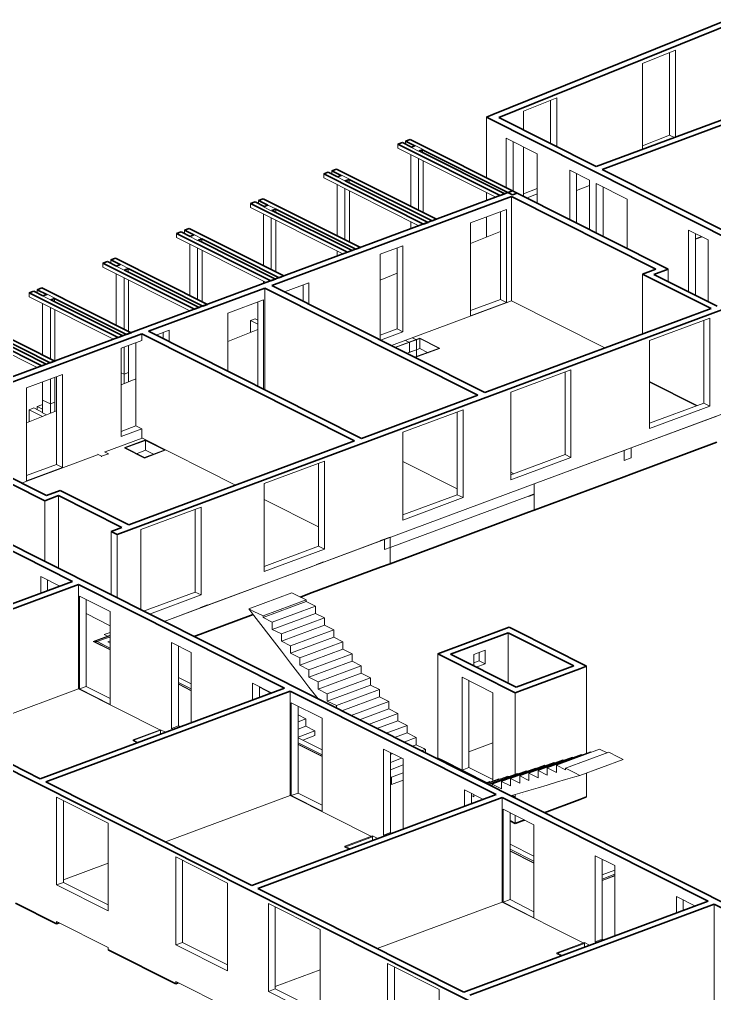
# Model space of a CAD drawing. Header units: metres. Extents: x 399 to 3028, y -427 to 863.
# Drawn here: x 848.99 to 862.82, y 9.04 to 28.42 of the extents above; entities that cross this region are included whole.
import ezdxf

# ---------------------------------------------------------------- set-up
doc = ezdxf.new("R2010")
doc.units = ezdxf.units.M
for name, color, linetype, lineweight in [('A-FLOR', 192, 'Continuous', 18), ('A-GENM', 13, 'Continuous', 18), ('A-WALL', 113, 'Continuous', 18), ('S-BEAM', 12, 'Continuous', 18), ('S-COLS', 52, 'Continuous', 18), ('S-STRS', 31, 'Continuous', 18)]:
    doc.layers.add(name, color=color, linetype=linetype, lineweight=lineweight)

# ---------------------------------------------------------------- blocks, each defined once
blk = doc.blocks.new('VAU_Réservation_Rectangulaire1 - VAU_Réservation_Rectangulaire-1313769-3D Plan R_1')
at = {"layer": 'A-GENM', "lineweight": 9}
for p, q in [((591.634, 20.058), (591.217, 19.903)), ((591.218, 19.903), (591.634, 20.057)), ((591.634, 20.057), (592.026, 19.86)), ((591.634, 20.057), (591.634, 20.049)), ((591.634, 20.057), (591.634, 19.85)), ((591.217, 19.903), (591.61, 19.705)), ((591.217, 19.903), (591.217, 19.894)), ((591.61, 19.705), (591.218, 19.903)), ((591.218, 19.902), (591.218, 19.894)), ((591.455, 19.783), (591.445, 19.78)), ((591.634, 19.85), (591.455, 19.783)), ((591.61, 19.705), (592.026, 19.86)), ((592.026, 19.86), (591.61, 19.705)), ((591.789, 19.772), (591.634, 19.85)), ((591.799, 19.767), (591.789, 19.772)), ((592.026, 19.851), (592.026, 19.86)), ((592.026, 19.86), (592.026, 19.851)), ((591.61, 19.705), (591.61, 19.696)), ((591.61, 19.696), (591.61, 19.705))]:
    blk.add_line(p, q, dxfattribs=at)
blk = doc.blocks.new('VAU_Réservation_Rectangulaire1 - VAU_Réservation_Rectangulaire-1317079-3D Plan R_1')
at = {"layer": 'A-GENM', "lineweight": 9}
for p, q in [((591.933, 14.29), (591.383, 14.086)), ((591.383, 14.086), (591.933, 14.29)), ((591.933, 14.29), (592.031, 14.241)), ((591.933, 14.29), (591.933, 14.204)), ((591.383, 14.086), (591.481, 14.036)), ((591.482, 14.037), (591.383, 14.086)), ((591.383, 14.086), (591.383, 14.075)), ((591.383, 14.086), (591.383, 14.075))]:
    blk.add_line(p, q, dxfattribs=at)
blk = doc.blocks.new('VAU_Réservation_Rectangulaire1 - VAU_Réservation_Rectangulaire-1304690-3D Plan R_1')
at = {"layer": 'A-GENM', "lineweight": 9}
for p, q in [((596.148, 12.176), (595.6, 11.972)), ((595.6, 11.972), (596.148, 12.175)), ((596.148, 12.175), (596.254, 12.122)), ((596.148, 12.175), (596.148, 12.083)), ((595.6, 11.972), (595.706, 11.918)), ((595.706, 11.918), (595.6, 11.972)), ((595.6, 11.972), (595.6, 11.954)), ((595.6, 11.971), (595.6, 11.954))]:
    blk.add_line(p, q, dxfattribs=at)
blk = doc.blocks.new('VAU_Réservation_Rectangulaire1 - VAU_Réservation_Rectangulaire-1304767-3D Plan R_1')
at = {"layer": 'A-GENM', "lineweight": 9}
for p, q in [((600.364, 10.054), (599.817, 9.851)), ((599.817, 9.851), (600.364, 10.054)), ((600.364, 10.054), (600.47, 10)), ((600.364, 10.054), (600.364, 9.961)), ((599.817, 9.851), (599.923, 9.797)), ((599.923, 9.797), (599.817, 9.851)), ((599.817, 9.851), (599.817, 9.832)), ((599.817, 9.85), (599.817, 9.832))]:
    blk.add_line(p, q, dxfattribs=at)
blk = doc.blocks.new('VAU_Réservation_Rectangulaire1 - VAU_Réservation_Rectangulaire-1313271-3D Plan R_1')
at = {"layer": 'A-GENM', "lineweight": 9}
for p, q in [((597.088, 22.084), (596.591, 21.899)), ((596.591, 21.899), (597.088, 22.084)), ((597.481, 21.886), (597.088, 22.084)), ((597.088, 22.084), (597.48, 21.886)), ((597.088, 22.084), (597.088, 22.075)), ((597.088, 22.084), (597.088, 21.876)), ((597.088, 21.876), (596.828, 21.78)), ((596.984, 21.702), (597.481, 21.886)), ((597.48, 21.886), (596.984, 21.702)), ((597.243, 21.798), (597.088, 21.876)), ((597.253, 21.793), (597.243, 21.798)), ((597.48, 21.886), (597.48, 21.877)), ((597.481, 21.877), (597.481, 21.886))]:
    blk.add_line(p, q, dxfattribs=at)

msp = doc.modelspace()

# ---------------------------------------------------------------- linework, layer by layer
at = {"layer": 'A-FLOR', "lineweight": 9}
for p, q in [((860.3321, 25.1231), (860.0776, 25.0204)), ((857.9667, 23.9641), (858.5624, 24.2046)), ((862.5728, 24.0985), (862.4398, 24.0491)), ((856.165, 23.2367), (856.5028, 23.3731)), ((858.5624, 22.8522), (857.9667, 22.6309)), ((853.1353, 22.0136), (853.731, 22.2541)), ((856.468, 21.894), (856.9541, 22.0746)), ((856.9541, 22.0746), (857.3361, 21.8824)), ((856.9541, 21.8763), (856.9541, 22.0746)), ((856.7509, 21.8007), (856.6947, 21.7799)), ((856.8874, 21.8515), (856.7509, 21.8007)), ((857.3464, 21.8772), (856.8602, 21.6966)), ((856.9541, 21.8763), (856.8874, 21.8515)), ((857.1094, 21.7981), (856.9541, 21.8763)), ((857.1196, 21.793), (857.1096, 21.798)), ((857.3364, 21.8822), (857.3464, 21.8772)), ((851.0122, 21.1565), (851.3045, 21.2745)), ((862.4642, 20.7369), (861.5263, 21.2089)), ((849.131, 20.397), (849.7267, 20.6375)), ((851.0946, 19.8976), (851.5001, 20.0482)), ((851.5001, 20.0482), (851.8818, 19.8561)), ((851.5001, 19.8498), (851.5001, 20.0482)), ((851.0843, 19.8937), (851.0943, 19.8974)), ((851.4763, 19.6965), (851.0843, 19.8937)), ((851.321, 19.7833), (851.3111, 19.7796)), ((851.5001, 19.8498), (851.321, 19.7833)), ((851.8921, 19.851), (851.4763, 19.6965)), ((851.6554, 19.7717), (851.5001, 19.8498)), ((851.6653, 19.7667), (851.6554, 19.7717)), ((851.8821, 19.856), (851.8921, 19.851)), ((861.0252, 19.8472), (861.1617, 19.8979)), ((861.0252, 19.8472), (861.0252, 19.6488)), ((861.1617, 19.6995), (861.1617, 19.8979)), ((861.1617, 19.6995), (861.0252, 19.6488)), ((849.7267, 19.5694), (849.131, 19.3481)), ((858.7653, 19.4147), (858.8248, 19.3848)), ((858.8248, 19.3848), (858.7653, 19.4147)), ((856.2518, 18.0737), (859.2307, 19.1805)), ((859.2307, 19.1805), (859.2309, 19.1806)), ((859.2307, 19.1805), (859.2307, 18.9821)), ((859.2307, 19.1805), (859.2307, 18.9821)), ((859.2309, 18.9822), (859.2309, 19.1806)), ((859.1169, 18.9398), (856.3656, 17.9176)), ((859.2307, 18.9821), (859.1169, 18.9398)), ((859.2309, 18.9822), (859.2307, 18.9821)), ((856.2518, 17.8753), (856.2518, 18.0737)), ((856.3656, 17.9176), (856.2518, 17.8753)), ((850.7954, 16.3602), (850.3193, 16.5998)), ((850.4583, 16.0471), (850.7954, 16.1723)), ((850.7954, 15.8775), (850.4583, 16.0471)), ((850.3193, 15.1517), (850.7954, 14.9122)), ((852.4081, 15.066), (852.1536, 15.1941)), ((853.993, 15.0194), (853.7662, 15.1335)), ((850.1632, 15.1019), (847.6791, 14.1789)), ((851.7858, 14.2853), (850.1632, 15.1019)), ((851.2626, 14.0795), (851.7989, 14.2787)), ((851.7989, 14.2787), (851.7861, 14.2852)), ((851.7989, 14.2787), (851.7989, 14.2041)), ((851.2498, 14.0747), (851.2622, 14.0793)), ((851.3351, 14.0318), (851.2498, 14.0747)), ((855.0113, 13.756), (854.5352, 13.9955)), ((858.411, 14.0257), (857.9348, 13.8488)), ((854.5352, 13.0302), (855.0113, 12.7906)), ((854.3791, 12.9803), (851.895, 12.0574)), ((855.9937, 12.1678), (854.3791, 12.9803)), ((855.4874, 11.9613), (856.0147, 12.1572)), ((856.0147, 12.1572), (855.994, 12.1677)), ((856.0147, 12.1572), (856.0147, 12.0825)), ((855.4667, 11.9536), (855.487, 11.9612)), ((855.5521, 11.9107), (855.4667, 11.9536)), ((859.2273, 11.6344), (858.7512, 11.874)), ((850.7566, 11.6344), (849.8634, 11.3025)), ((860.8399, 11.3812), (860.5854, 11.2866)), ((858.5951, 10.8587), (856.111, 9.9358)), ((860.2096, 10.0463), (858.5951, 10.8587)), ((858.7512, 10.9086), (859.2273, 10.6691)), ((859.7043, 9.8401), (860.2306, 10.0357)), ((860.2306, 10.0357), (860.2099, 10.0461)), ((860.2306, 10.0357), (860.2306, 9.961)), ((859.6836, 9.8325), (859.7039, 9.84)), ((859.769, 9.7895), (859.6836, 9.8325)), ((854.9725, 9.5128), (854.0793, 9.1809))]:
    msp.add_line(p, q, dxfattribs=at)
at = {"layer": 'A-WALL', "lineweight": 35}
for p, q in [((863.0923, 28.4238), (858.4118, 26.5342)), ((858.5292, 26.4751), (863.2097, 28.3647)), ((865.3212, 27.3021), (860.4686, 25.4992)), ((860.5859, 25.4402), (865.4385, 27.2431)), ((858.4118, 26.5342), (858.2802, 26.4811)), ((858.2802, 26.4811), (878.435, 16.3387)), ((860.4686, 25.4992), (858.5292, 26.4751)), ((864.6846, 23.3776), (860.5859, 25.4402)), ((858.8013, 25.0118), (846.5362, 20.455)), ((858.9186, 24.9528), (858.8013, 25.0118)), ((854.0121, 23.1299), (858.782, 24.9021)), ((858.782, 24.9021), (861.6553, 23.4561)), ((861.7919, 23.5069), (858.9186, 24.9528)), ((861.6553, 23.4561), (861.3899, 23.3575)), ((861.6155, 23.3501), (861.8961, 23.4544)), ((861.8961, 23.4544), (861.7919, 23.5069)), ((861.3899, 23.3575), (861.4941, 23.305)), ((861.4941, 23.305), (862.7528, 22.6716)), ((862.8742, 22.7167), (861.6155, 23.3501)), ((851.5583, 22.2182), (853.8756, 23.0792)), ((853.8756, 23.0792), (858.1119, 20.9473)), ((858.2484, 20.998), (854.0121, 23.1299)), ((850.9312, 18.1768), (863.1983, 22.7345)), ((862.7528, 22.6716), (858.2484, 20.998)), ((846.6535, 20.3959), (851.4218, 22.1675)), ((851.4218, 22.1675), (855.6581, 20.0356)), ((855.7946, 20.0864), (851.5583, 22.2182)), ((858.1119, 20.9473), (855.7946, 20.0864)), ((867.3785, 8.6381), (843.7718, 20.5174)), ((846.3997, 20.4042), (849.3913, 18.8988)), ((849.5278, 18.9495), (846.6535, 20.3959)), ((855.6581, 20.0356), (851.1629, 18.3655)), ((845.9473, 19.3033), (850.0459, 17.2408)), ((849.8008, 19.051), (849.5278, 18.9495)), ((849.9051, 18.9985), (849.8008, 19.051)), ((851.1629, 18.3655), (849.9051, 18.9985)), ((849.3913, 18.8988), (849.4956, 18.8463)), ((849.4956, 18.8463), (849.7686, 18.9478)), ((849.7686, 18.9478), (851.0264, 18.3148)), ((859.1169, 18.6164), (856.3656, 17.5942)), ((859.2307, 18.6587), (859.1169, 18.6164)), ((838.8191, 18.518), (862.0563, 6.8246)), ((851.0264, 18.3148), (850.8139, 18.2358)), ((850.8139, 18.2358), (850.9312, 18.1768)), ((856.3656, 17.5942), (856.1761, 17.5238)), ((850.0459, 17.2408), (845.1841, 15.4344)), ((845.3015, 15.3754), (850.1632, 17.1817)), ((850.1632, 17.1817), (854.2618, 15.1192)), ((858.7349, 16.3285), (857.3149, 15.8009)), ((858.8522, 16.2695), (858.7349, 16.3285)), ((857.5687, 15.7926), (858.7157, 16.2188)), ((858.7157, 16.2188), (860.0203, 15.5623)), ((860.2741, 15.554), (858.8522, 16.2695)), ((857.3149, 15.8009), (857.4322, 15.7419)), ((857.4322, 15.7419), (858.8542, 15.0265)), ((858.8734, 15.1362), (857.5687, 15.7926)), ((860.0203, 15.5623), (858.8734, 15.1362)), ((860.1376, 15.5033), (860.2741, 15.554)), ((849.4001, 13.3129), (845.3015, 15.3754)), ((858.9907, 15.0772), (860.1376, 15.5033)), ((854.2618, 15.1192), (849.4001, 13.3129)), ((849.5174, 13.2538), (854.3791, 15.0602)), ((854.3791, 15.0602), (858.4777, 12.9977)), ((858.8542, 15.0265), (858.9907, 15.0772)), ((853.616, 11.1913), (849.5174, 13.2538)), ((858.4777, 12.9977), (853.616, 11.1913)), ((853.7333, 11.1323), (858.5951, 12.9386)), ((858.5951, 12.9386), (862.6937, 10.8761)), ((860.1376, 12.9016), (859.429, 12.6384)), ((860.2741, 12.9523), (860.1376, 12.9016)), ((858.854, 12.4247), (858.7512, 12.4765)), ((858.9905, 12.4755), (858.854, 12.4247)), ((859.0383, 12.4932), (858.9905, 12.4755)), ((857.8319, 9.0698), (853.7333, 11.1323)), ((862.6937, 10.8761), (857.8319, 9.0698)), ((849.7269, 10.4273), (848.9129, 10.8369)), ((857.9493, 9.0107), (862.811, 10.8171)), ((862.811, 10.8171), (867.2339, 8.5914)), ((849.777, 10.446), (849.7269, 10.4273)), ((852.0991, 9.2336), (850.7566, 9.9092)), ((852.1493, 9.2522), (852.0991, 9.2336))]:
    msp.add_line(p, q, dxfattribs=at)
at = {"layer": 'A-WALL', "lineweight": 9}
for p, q in [((861.387, 27.5507), (862.0449, 27.8163)), ((861.922, 26.1239), (861.922, 27.7667)), ((862.0449, 27.8163), (862.0449, 26.0849)), ((861.387, 25.8404), (861.387, 27.5507)), ((859.0228, 26.5963), (859.6807, 26.8618)), ((859.5578, 25.9575), (859.5578, 26.8122)), ((859.6807, 26.8618), (859.6807, 25.8957)), ((859.0228, 26.2268), (859.0228, 26.5963)), ((858.2802, 26.4811), (858.2802, 25.274)), ((858.6761, 25.0748), (858.6761, 26.0594)), ((858.6761, 26.0594), (859.2887, 25.7511)), ((858.8126, 25.9907), (858.8126, 25.0061)), ((861.387, 25.9079), (861.922, 26.1239)), ((862.0235, 26.0769), (861.922, 26.1239)), ((859.0228, 24.9003), (859.0228, 25.8849)), ((859.2887, 25.7511), (859.2887, 24.7665)), ((859.9411, 24.4382), (859.9411, 25.4228)), ((859.9411, 25.4228), (860.3321, 25.2261)), ((860.0776, 25.3541), (860.0776, 24.3695)), ((860.3321, 25.2261), (860.3321, 24.2415)), ((859.0228, 24.9535), (859.2887, 25.0608)), ((860.469, 24.1726), (860.469, 25.1572)), ((860.469, 25.1572), (861.0816, 24.8489)), ((860.6055, 25.0885), (860.6055, 24.1039)), ((858.2802, 24.9806), (858.2802, 24.8182)), ((858.782, 24.9021), (858.782, 22.8222)), ((859.2887, 24.9543), (859.0816, 24.8707)), ((861.0816, 24.8489), (861.0816, 23.8643)), ((857.9667, 24.3767), (858.6797, 24.6416)), ((858.6797, 24.6416), (858.6797, 22.7932)), ((858.2802, 24.4932), (858.2802, 24.4102)), ((858.5624, 22.8522), (858.5624, 24.5981)), ((857.9667, 22.5283), (857.9667, 24.3767)), ((858.2802, 24.4102), (858.2802, 24.0907)), ((862.3033, 23.004), (862.3033, 24.2341)), ((862.3033, 24.2341), (862.6943, 24.0374)), ((862.4398, 24.1654), (862.4398, 22.9353)), ((862.5625, 24.1037), (862.4398, 24.0581)), ((862.4398, 24.0581), (862.5625, 24.1037)), ((862.6943, 24.0374), (862.6943, 22.8072)), ((856.165, 23.7524), (856.6201, 23.9215)), ((856.5028, 22.2674), (856.5028, 23.8779)), ((856.6201, 23.9215), (856.6201, 22.2083)), ((856.165, 22.0465), (856.165, 23.7524)), ((861.8961, 23.2089), (861.8961, 23.4544)), ((861.3899, 22.1652), (861.3899, 23.3575)), ((853.8756, 23.0792), (853.8756, 21.0521)), ((854.2664, 23.0019), (854.7505, 23.1818)), ((854.6332, 22.8173), (854.6332, 23.1382)), ((854.7505, 23.1818), (854.7505, 22.7583)), ((853.1353, 22.5817), (853.8483, 22.8466)), ((853.731, 21.1249), (853.731, 22.803)), ((853.8483, 22.8466), (853.8483, 21.0658)), ((856.3897, 21.9334), (858.782, 22.8222)), ((857.9667, 22.6309), (858.5624, 22.8522)), ((858.6797, 22.7932), (857.9667, 22.5283)), ((858.6797, 22.7932), (858.5624, 22.8522)), ((858.782, 22.8222), (860.6407, 21.8868)), ((853.1353, 21.4246), (853.1353, 22.5817)), ((861.5263, 22.0351), (862.7247, 22.4803)), ((862.6074, 20.7901), (862.6074, 22.4368)), ((862.7247, 22.4803), (862.7247, 20.7311)), ((851.4218, 22.1675), (851.4218, 22.0353)), ((851.7095, 22.1421), (851.9669, 22.2378)), ((851.8496, 22.0717), (851.8496, 22.1942)), ((851.9669, 22.2378), (851.9669, 22.0126)), ((856.165, 22.1419), (856.5028, 22.2674)), ((856.6201, 22.2083), (856.1733, 22.0423)), ((856.6201, 22.2083), (856.5028, 22.2674)), ((851.0122, 21.8831), (851.4218, 22.0353)), ((851.3045, 20.336), (851.3045, 21.9917)), ((861.5263, 20.2858), (861.5263, 22.0351)), ((851.0122, 20.1248), (851.0122, 21.8831)), ((849.131, 21.094), (849.844, 21.3589)), ((849.844, 21.3589), (849.844, 19.5104)), ((858.7653, 21.0093), (859.9637, 21.4546)), ((859.8464, 19.7643), (859.8464, 21.411)), ((859.9637, 21.4546), (859.9637, 19.7053)), ((849.7267, 19.5694), (849.7267, 21.3153)), ((861.5263, 21.218), (862.4745, 20.7408)), ((862.4642, 20.7369), (861.5263, 21.2089)), ((849.131, 19.2455), (849.131, 21.094)), ((858.7653, 19.26), (858.7653, 21.0093)), ((861.5263, 20.3884), (862.6074, 20.7901)), ((862.6074, 20.7901), (862.7247, 20.7311)), ((856.62, 20.2122), (857.8184, 20.6575)), ((857.7011, 18.9673), (857.7011, 20.6139)), ((857.8184, 20.6575), (857.8184, 18.9082)), ((859.2309, 19.1806), (863.1983, 20.6546)), ((862.7247, 20.7311), (861.5263, 20.2858)), ((851.0122, 20.2274), (851.3045, 20.336)), ((851.4218, 20.277), (851.0122, 20.1248)), ((851.4218, 20.277), (851.3045, 20.336)), ((851.4218, 20.277), (851.4218, 20.0966)), ((856.62, 18.463), (856.62, 20.2122)), ((850.6926, 19.8167), (851.4321, 20.0915)), ((851.4218, 20.0966), (853.2908, 19.1561)), ((849.0312, 19.1994), (850.5457, 19.7621)), ((853.8589, 19.1864), (855.0573, 19.6317)), ((854.94, 17.9414), (854.94, 19.5881)), ((855.0573, 19.6317), (855.0573, 17.8824)), ((856.62, 19.6272), (857.7011, 19.0832)), ((858.7653, 19.3627), (859.8464, 19.7643)), ((859.9637, 19.7053), (858.7653, 19.26)), ((859.8464, 19.7643), (859.9637, 19.7053)), ((849.131, 19.3481), (849.7267, 19.5694)), ((849.844, 19.5104), (849.131, 19.2455)), ((849.844, 19.5104), (849.7267, 19.5694)), ((853.8589, 17.4371), (853.8589, 19.1864)), ((849.4956, 18.8463), (849.4956, 17.6371)), ((849.7686, 18.9478), (849.7686, 17.4997)), ((853.8589, 18.8702), (854.94, 18.3262)), ((859.1169, 18.9398), (856.3656, 17.9176)), ((856.62, 18.5656), (857.7011, 18.9673)), ((857.8184, 18.9082), (856.62, 18.463)), ((857.7011, 18.9673), (857.8184, 18.9082)), ((859.1169, 18.9308), (859.2307, 18.9731)), ((859.1169, 18.9308), (859.1169, 18.9398)), ((859.2204, 18.9783), (859.2307, 18.9731)), ((859.2307, 18.9731), (859.2307, 18.6587)), ((851.4058, 18.275), (852.6041, 18.7202)), ((852.4868, 17.03), (852.4868, 18.6766)), ((852.6041, 18.7202), (852.6041, 16.971)), ((850.8139, 16.9737), (850.8139, 18.2358)), ((851.4058, 16.6759), (851.4058, 18.275)), ((850.9312, 18.1768), (850.9312, 16.9147)), ((851.866, 16.4443), (856.2518, 18.0737)), ((856.3656, 18.125), (856.1761, 18.0546)), ((856.1761, 18.0546), (856.1761, 18.0456)), ((856.3656, 17.5942), (856.3656, 18.125)), ((853.8589, 17.5398), (854.94, 17.9414)), ((855.0573, 17.8824), (853.8589, 17.4371)), ((854.94, 17.9414), (855.0573, 17.8824)), ((856.3656, 17.9176), (856.3656, 17.5942)), ((849.4138, 17.0059), (849.4138, 17.3365)), ((849.4138, 17.3365), (849.7916, 17.1463)), ((849.5503, 17.2677), (849.5503, 17.0566)), ((849.7686, 17.1579), (849.7686, 17.1378)), ((850.1632, 15.1019), (850.1632, 17.1817)), ((850.1828, 15.101), (850.1828, 16.9495)), ((850.1828, 16.9495), (850.7954, 16.6412)), ((850.3193, 16.8808), (850.3193, 15.1517)), ((851.4601, 16.6485), (852.4868, 17.03)), ((852.6041, 16.971), (851.5774, 16.5895)), ((852.4868, 17.03), (852.6041, 16.971)), ((850.7954, 16.6412), (850.7954, 14.7927)), ((850.7469, 16.1422), (850.4795, 16.0428)), ((850.5359, 16.0446), (850.7954, 16.141)), ((850.5359, 16.0446), (850.773, 16.1326)), ((850.7954, 16.1214), (850.773, 16.1326)), ((858.7157, 16.2188), (858.7157, 15.2155)), ((850.4795, 16.0428), (850.5359, 16.0446)), ((850.5359, 16.0446), (850.4795, 16.0428)), ((850.4795, 16.0365), (850.4795, 16.0428)), ((850.4795, 16.0428), (850.7954, 15.8839)), ((850.4795, 16.0428), (850.4795, 16.0365)), ((850.5359, 16.0446), (850.6337, 15.9954)), ((850.7954, 15.914), (850.5359, 16.0446)), ((850.7954, 15.914), (850.6337, 15.9954)), ((850.7954, 16.0555), (850.7474, 16.0377)), ((850.7474, 16.0377), (850.7954, 16.0135)), ((852.017, 14.3132), (852.017, 16.0264)), ((852.017, 16.0264), (852.4081, 15.8297)), ((852.1536, 15.9577), (852.1536, 14.364)), ((852.4081, 15.8297), (852.4081, 14.4305)), ((857.3149, 13.7301), (857.3149, 15.8009)), ((858.0284, 15.7861), (858.256, 15.8706)), ((858.0284, 15.5613), (858.0284, 15.7861)), ((858.1387, 15.6592), (858.1387, 15.8271)), ((858.256, 15.8706), (858.256, 15.6001)), ((858.0284, 15.6182), (858.1387, 15.6592)), ((858.256, 15.6001), (858.0807, 15.535)), ((858.256, 15.6001), (858.1387, 15.6592)), ((860.2741, 15.554), (860.2741, 13.8225)), ((852.1536, 15.3301), (852.4081, 15.202)), ((857.7983, 13.4868), (857.7983, 15.3353)), ((857.7983, 15.3353), (858.411, 15.027)), ((850.3193, 15.1517), (850.1828, 15.101)), ((850.3193, 15.1517), (850.7954, 14.9122)), ((852.4081, 15.1025), (852.1536, 15.2306)), ((852.4081, 15.1025), (852.1536, 15.2306)), ((852.1536, 15.2004), (852.4081, 15.0723)), ((853.6297, 14.8844), (853.6297, 15.2149)), ((853.6297, 15.2149), (854.0076, 15.0248)), ((853.7662, 15.1462), (853.7662, 14.9351)), ((853.7662, 15.1398), (854.0003, 15.022)), ((857.9348, 15.2666), (857.9348, 13.5376)), ((847.6791, 14.1789), (850.1632, 15.1019)), ((850.1633, 15.1018), (847.6791, 14.1789)), ((850.7954, 14.7927), (850.1828, 15.101)), ((854.3791, 12.9803), (854.3791, 15.0602)), ((858.411, 15.027), (858.411, 13.2679)), ((858.8542, 13.405), (858.8542, 15.0265)), ((854.3987, 12.9795), (854.3987, 14.8279)), ((854.3987, 14.8279), (855.0113, 14.5196)), ((854.5352, 14.7592), (854.5352, 13.0302)), ((852.017, 14.3132), (852.1536, 14.364)), ((852.1536, 14.364), (852.1856, 14.3478)), ((855.0113, 14.5196), (855.0113, 12.6712)), ((852.0491, 14.2971), (852.017, 14.3132)), ((854.5352, 14.1316), (855.0113, 13.892)), ((855.0113, 13.7925), (854.5352, 14.032)), ((855.0113, 13.7925), (854.5352, 14.032)), ((854.5352, 14.0019), (855.0113, 13.7623)), ((856.2334, 12.1915), (856.2334, 13.9046)), ((856.2334, 13.9046), (856.6245, 13.7079)), ((856.3699, 13.8359), (856.3699, 12.2422)), ((856.6245, 13.7079), (856.6245, 12.3091)), ((857.2831, 13.7183), (857.3149, 13.7301)), ((857.3149, 13.7301), (857.4322, 13.671)), ((857.4322, 13.671), (857.3149, 13.7301)), ((857.4126, 13.6809), (857.3149, 13.7301)), ((857.4126, 13.6809), (858.2931, 13.2379)), ((858.293, 13.2378), (857.4322, 13.671)), ((857.4322, 13.671), (857.7983, 13.4868)), ((857.9348, 13.5376), (857.7983, 13.4868)), ((857.9348, 13.5375), (858.411, 13.2979)), ((860.2741, 13.43), (860.2741, 12.9523)), ((854.5352, 13.0302), (854.3987, 12.9795)), ((854.5352, 13.0302), (855.0113, 12.7906)), ((857.8456, 12.7628), (857.8456, 13.0934)), ((857.8456, 13.0934), (858.2235, 12.9032)), ((857.9821, 13.0247), (857.9821, 12.8135)), ((858.8542, 12.9556), (858.8542, 12.9995)), ((858.9907, 13.0063), (858.9905, 13.0062)), ((858.9907, 13.0063), (858.9905, 13.0062)), ((849.7269, 12.9508), (850.7566, 12.4327)), ((849.7269, 11.2016), (849.7269, 12.9508)), ((849.8634, 12.8821), (849.8634, 11.2523)), ((851.895, 12.0574), (854.3791, 12.9803)), ((854.3792, 12.9803), (851.8951, 12.0573)), ((855.0113, 12.6712), (854.3987, 12.9795)), ((858.5951, 10.8588), (858.5951, 12.9386)), ((858.854, 12.9555), (858.799, 12.9832)), ((858.7992, 12.9832), (858.8542, 12.9556)), ((858.854, 12.9555), (858.8542, 12.9556)), ((858.854, 12.9278), (858.854, 12.9555)), ((858.6147, 10.8579), (858.6147, 12.7064)), ((858.6147, 12.7064), (859.2273, 12.3981)), ((858.7512, 12.6377), (858.7512, 10.9086)), ((850.7566, 12.4327), (850.7566, 10.6834)), ((858.854, 12.4247), (858.854, 12.5859)), ((856.2334, 12.1915), (856.3699, 12.2422)), ((856.3699, 12.2422), (856.4015, 12.2263)), ((859.2273, 12.3981), (859.2273, 10.5496)), ((856.265, 12.1755), (856.2334, 12.1915)), ((858.7512, 12.01), (859.2273, 11.7704)), ((859.2273, 11.6709), (858.7512, 11.9105)), ((859.2273, 11.6709), (858.7512, 11.9105)), ((858.7512, 11.8803), (859.2273, 11.6408)), ((849.8634, 11.3025), (850.7566, 11.6344)), ((850.7566, 11.6343), (849.8634, 11.3025)), ((852.0991, 11.7571), (853.1288, 11.2389)), ((852.0991, 10.0078), (852.0991, 11.7571)), ((852.2356, 11.6884), (852.2356, 10.0585)), ((860.4489, 10.0701), (860.4489, 11.7833)), ((860.4489, 11.7833), (860.8399, 11.5866)), ((860.5854, 11.7146), (860.5854, 10.1209)), ((860.5854, 11.4035), (860.8399, 11.4981)), ((860.8399, 11.5866), (860.8399, 10.1874)), ((849.7269, 11.2016), (849.8634, 11.2523)), ((849.8634, 11.2523), (850.7566, 10.8028)), ((860.8399, 11.4126), (860.5854, 11.318)), ((860.8399, 11.4126), (860.5854, 11.318)), ((860.5854, 11.2916), (860.8399, 11.3862)), ((850.7566, 10.6834), (849.7269, 11.2016)), ((853.1288, 11.2389), (853.1288, 9.4896)), ((856.111, 9.9358), (858.5951, 10.8588)), ((858.5951, 10.8587), (856.111, 9.9358)), ((858.7512, 10.9086), (858.6147, 10.8579)), ((859.2273, 10.5496), (858.6147, 10.8579)), ((858.7512, 10.9086), (859.2273, 10.6691)), ((862.0616, 10.6413), (862.0616, 10.9718)), ((862.0616, 10.9718), (862.4394, 10.7817)), ((862.1981, 10.9031), (862.1981, 10.692)), ((853.9428, 10.8293), (854.9725, 10.3111)), ((853.9428, 9.08), (853.9428, 10.8293)), ((854.0793, 10.7606), (854.0793, 9.1308)), ((862.811, 8.7372), (862.811, 10.8171)), ((849.7269, 10.4273), (849.7269, 10.4712)), ((849.7269, 10.4712), (850.7566, 9.953)), ((854.9725, 10.3111), (854.9725, 8.5619)), ((860.4489, 10.0701), (860.5854, 10.1209)), ((860.5854, 10.1209), (860.6175, 10.1047)), ((850.7566, 9.953), (850.7566, 9.9092)), ((852.0991, 10.0078), (852.2356, 10.0585)), ((853.1288, 9.4896), (852.0991, 10.0078)), ((852.2356, 10.0585), (853.1288, 9.6091)), ((860.481, 10.054), (860.4489, 10.0701)), ((854.9725, 9.5128), (854.0793, 9.1809)), ((854.0793, 9.181), (854.9725, 9.5128)), ((856.315, 9.6355), (857.3448, 9.1174)), ((856.315, 7.8863), (856.315, 9.6355)), ((856.4516, 9.5668), (856.4516, 7.937)), ((852.0991, 9.2336), (852.0991, 9.2775)), ((852.0991, 9.2775), (853.1288, 8.7593)), ((853.9428, 9.08), (854.0793, 9.1308)), ((854.0793, 9.1308), (854.9725, 8.6813)), ((857.3448, 9.1174), (857.3448, 7.3681)), ((854.9725, 8.5619), (853.9428, 9.08))]:
    msp.add_line(p, q, dxfattribs=at)
at = {"layer": 'S-BEAM', "lineweight": 35}
for p, q in [((856.609, 25.9764), (856.5182, 25.9425)), ((856.7891, 25.8861), (856.609, 25.9764)), ((856.7615, 26.0381), (856.6705, 26.0043)), ((856.6705, 26.0043), (856.8559, 25.911)), ((858.8912, 24.9666), (856.7615, 26.0381)), ((856.5182, 25.9425), (858.5577, 24.9196)), ((858.6486, 24.9534), (856.9458, 25.8075)), ((857.0123, 25.8323), (858.8002, 24.9328)), ((855.2967, 25.448), (855.2058, 25.4142)), ((855.2058, 25.4142), (855.3932, 25.3202)), ((857.2899, 24.4486), (855.2967, 25.448)), ((855.1357, 25.383), (855.0449, 25.3492)), ((855.0449, 25.3492), (857.0318, 24.3526)), ((855.3174, 25.2919), (855.1357, 25.383)), ((857.1227, 24.3865), (855.4741, 25.2133)), ((855.5499, 25.2416), (857.199, 24.4148)), ((853.8383, 24.8578), (853.7474, 24.8239)), ((853.7474, 24.8239), (853.9336, 24.7306)), ((855.7761, 23.8862), (853.8383, 24.8578)), ((858.5577, 24.9196), (858.6486, 24.9534)), ((858.8002, 24.9328), (858.8912, 24.9666)), ((853.6774, 24.7928), (853.5865, 24.759)), ((853.5865, 24.759), (855.518, 23.7902)), ((853.8579, 24.7023), (853.6774, 24.7928)), ((855.6089, 23.8241), (854.0146, 24.6237)), ((854.0903, 24.652), (855.6852, 23.8523)), ((857.199, 24.4148), (857.2899, 24.4486)), ((852.3657, 24.2644), (852.2749, 24.2305)), ((852.2749, 24.2305), (852.4622, 24.1365)), ((854.2504, 23.3194), (852.3657, 24.2644)), ((857.0318, 24.3526), (857.1227, 24.3865)), ((852.2048, 24.1994), (852.1139, 24.1655)), ((852.1139, 24.1655), (853.9923, 23.2234)), ((852.3864, 24.1083), (852.2048, 24.1994)), ((852.6189, 24.058), (854.1595, 23.2855)), ((854.0832, 23.2572), (852.5431, 24.0297)), ((855.6852, 23.8523), (855.7761, 23.8862)), ((850.9002, 23.6725), (850.8094, 23.6386)), ((852.7306, 22.7547), (850.9002, 23.6725)), ((855.518, 23.7902), (855.6089, 23.8241)), ((850.7393, 23.6075), (850.6484, 23.5736)), ((850.6484, 23.5736), (852.4725, 22.6587)), ((850.9209, 23.5164), (850.7393, 23.6075)), ((850.8094, 23.6386), (850.9967, 23.5447)), ((851.1534, 23.4661), (852.6398, 22.7208)), ((852.5634, 22.6926), (851.0776, 23.4378)), ((854.1595, 23.2855), (854.2504, 23.3194)), ((849.4347, 23.0807), (849.3439, 23.0468)), ((851.2109, 22.1901), (849.4347, 23.0807)), ((853.9923, 23.2234), (854.0832, 23.2572)), ((849.2738, 23.0157), (849.1829, 22.9818)), ((849.1829, 22.9818), (850.9528, 22.0941)), ((849.4554, 22.9246), (849.2738, 23.0157)), ((849.3439, 23.0468), (849.5312, 22.9529)), ((849.6879, 22.8743), (851.12, 22.1562)), ((851.0437, 22.128), (849.6121, 22.846)), ((852.4725, 22.6587), (852.5634, 22.6926)), ((852.6398, 22.7208), (852.7306, 22.7547)), ((849.6911, 21.6255), (847.9692, 22.4888)), ((847.7174, 22.39), (849.4331, 21.5294)), ((849.524, 21.5633), (848.1466, 22.2541)), ((848.2224, 22.2824), (849.6003, 21.5916)), ((850.9528, 22.0941), (851.0437, 22.128)), ((851.12, 22.1562), (851.2109, 22.1901)), ((849.4331, 21.5294), (849.524, 21.5633)), ((849.6003, 21.5916), (849.6911, 21.6255)), ((862.8701, 20.0109), (861.1617, 19.3761)), ((861.0252, 19.3254), (859.2309, 18.6588)), ((856.1761, 17.5238), (854.7636, 16.999)), ((854.7636, 16.999), (854.58, 16.9308)), ((853.6417, 16.5822), (852.7309, 16.2438)), ((852.5944, 16.1931), (852.4625, 16.1441))]:
    msp.add_line(p, q, dxfattribs=at)
at = {"layer": 'S-BEAM', "lineweight": 9}
for p, q in [((856.6705, 25.9456), (856.6705, 26.0043)), ((856.5182, 25.8643), (856.5182, 25.9425)), ((858.4661, 24.8873), (856.5182, 25.8643)), ((856.7753, 25.8809), (856.7891, 25.8861)), ((856.9321, 25.8024), (856.7753, 25.8809)), ((856.8559, 25.911), (856.8661, 25.9148)), ((856.8661, 25.9148), (857.0229, 25.8363)), ((856.9458, 25.8075), (856.9321, 25.8024)), ((857.0229, 25.8363), (857.0123, 25.8323)), ((857.0123, 25.8323), (857.0123, 25.7741)), ((855.2058, 25.3479), (855.2058, 25.4142)), ((855.0449, 25.271), (855.0449, 25.3492)), ((856.9402, 24.3204), (855.0449, 25.271)), ((855.3098, 25.2891), (855.3174, 25.2919)), ((855.4666, 25.2105), (855.3098, 25.2891)), ((855.3932, 25.3202), (855.4006, 25.323)), ((855.4006, 25.323), (855.5574, 25.2444)), ((855.4741, 25.2133), (855.4666, 25.2105)), ((855.5574, 25.2444), (855.5499, 25.2416)), ((855.5499, 25.2416), (855.5499, 25.1753)), ((853.7474, 24.7577), (853.7474, 24.8239)), ((853.5865, 24.6808), (853.5865, 24.759)), ((855.4264, 23.758), (853.5865, 24.6808)), ((853.8443, 24.6973), (853.8579, 24.7023)), ((854.0011, 24.6187), (853.8443, 24.6973)), ((853.9336, 24.7306), (853.9351, 24.7312)), ((853.9351, 24.7312), (854.0919, 24.6526)), ((854.0146, 24.6237), (854.0011, 24.6187)), ((854.0919, 24.6526), (854.0903, 24.652)), ((854.0903, 24.652), (854.0903, 24.5857)), ((852.2749, 24.1642), (852.2749, 24.2305)), ((852.1139, 24.0873), (852.1139, 24.1655)), ((853.9007, 23.1911), (852.1139, 24.0873)), ((852.3788, 24.1054), (852.3864, 24.1083)), ((852.5356, 24.0269), (852.3788, 24.1054)), ((852.4622, 24.1365), (852.4696, 24.1393)), ((852.4696, 24.1393), (852.6264, 24.0608)), ((852.6264, 24.0608), (852.6189, 24.058)), ((852.6189, 24.058), (852.6189, 23.9916)), ((852.5431, 24.0297), (852.5356, 24.0269)), ((850.6484, 23.4955), (850.6484, 23.5736)), ((852.381, 22.6265), (850.6484, 23.4955)), ((850.8094, 23.5724), (850.8094, 23.6386)), ((850.9133, 23.5136), (850.9209, 23.5164)), ((851.0701, 23.435), (850.9133, 23.5136)), ((850.9967, 23.5447), (851.0041, 23.5475)), ((851.0041, 23.5475), (851.1609, 23.4689)), ((851.1609, 23.4689), (851.1534, 23.4661)), ((851.1534, 23.4661), (851.1534, 23.3998)), ((851.0776, 23.4378), (851.0701, 23.435)), ((849.1829, 22.9036), (849.1829, 22.9818)), ((850.8612, 22.0619), (849.1829, 22.9036)), ((849.3439, 22.9805), (849.3439, 23.0468)), ((849.4478, 22.9217), (849.4554, 22.9246)), ((849.6046, 22.8432), (849.4478, 22.9217)), ((849.5312, 22.9529), (849.5386, 22.9556)), ((849.5386, 22.9556), (849.6954, 22.8771)), ((849.6954, 22.8771), (849.6879, 22.8743)), ((849.6879, 22.8743), (849.6879, 22.808)), ((849.6121, 22.846), (849.6046, 22.8432)), ((849.3415, 21.4972), (847.7174, 22.3118)), ((853.5865, 22.4356), (853.6774, 22.4695)), ((853.5865, 22.2012), (853.5865, 22.4356)), ((853.5865, 22.4356), (853.731, 22.3632)), ((853.731, 22.4426), (853.6774, 22.4695)), ((853.5925, 22.1982), (853.5865, 22.2012)), ((856.7509, 21.8007), (856.6947, 21.7799)), ((856.9541, 21.8763), (856.8874, 21.8515)), ((856.8874, 21.7154), (856.8874, 21.8515)), ((856.8874, 21.7067), (856.8874, 21.7154)), ((851.1609, 21.2185), (851.1631, 21.2174)), ((849.3439, 20.7234), (849.4347, 20.7573)), ((849.4347, 20.7573), (849.4478, 20.7508)), ((849.1829, 20.6585), (849.2738, 20.6923)), ((849.1829, 20.424), (849.1829, 20.6585)), ((849.1829, 20.6585), (849.4486, 20.5252)), ((849.4478, 20.6051), (849.2738, 20.6923)), ((849.3439, 20.6572), (849.3439, 20.7234)), ((849.3439, 20.7234), (849.4478, 20.6713)), ((849.5291, 20.5577), (849.4478, 20.5984)), ((849.6954, 20.6266), (849.6974, 20.6256)), ((849.1896, 20.4206), (849.1829, 20.424)), ((862.8701, 20.5327), (861.1617, 19.8979)), ((851.321, 19.7833), (851.3111, 19.7796)), ((851.5001, 19.8498), (851.321, 19.7833)), ((861.0252, 19.8472), (859.2309, 19.1806)), ((861.0252, 19.8472), (861.0252, 19.6488)), ((861.1617, 19.6995), (861.1617, 19.8979)), ((859.2309, 18.9822), (859.2309, 19.1806)), ((859.2309, 18.6588), (859.2309, 18.9822)), ((856.1761, 18.0456), (855.0369, 17.6223)), ((854.7636, 17.5208), (852.7309, 16.7656)), ((854.9004, 17.5716), (854.7636, 17.5208)), ((852.5944, 16.7149), (851.866, 16.4443))]:
    msp.add_line(p, q, dxfattribs=at)
at = {"layer": 'S-COLS', "lineweight": 9}
for p, q in [((856.7891, 25.8861), (856.7753, 25.8809)), ((856.7753, 25.8809), (856.9321, 25.8024)), ((856.8661, 25.9148), (856.8559, 25.911)), ((857.0229, 25.8363), (856.8661, 25.9148)), ((856.9321, 25.8024), (856.9458, 25.8075)), ((857.0123, 25.8323), (857.0229, 25.8363)), ((856.7753, 25.7354), (856.7753, 24.7067)), ((856.9321, 25.6567), (856.9321, 24.6281)), ((857.0229, 24.5825), (857.0229, 25.6112)), ((855.3174, 25.2919), (855.3098, 25.2891)), ((855.3098, 25.2891), (855.4666, 25.2105)), ((855.4006, 25.323), (855.3932, 25.3202)), ((855.5574, 25.2444), (855.4006, 25.323)), ((855.4666, 25.2105), (855.4741, 25.2133)), ((855.5499, 25.2416), (855.5574, 25.2444)), ((855.3098, 25.1382), (855.3098, 24.12)), ((855.4666, 25.0595), (855.4666, 24.0414)), ((855.5574, 23.9958), (855.5574, 25.0139)), ((853.8579, 24.7023), (853.8443, 24.6973)), ((853.8443, 24.6973), (854.0011, 24.6187)), ((853.9351, 24.7312), (853.9336, 24.7306)), ((854.0919, 24.6526), (853.9351, 24.7312)), ((854.0011, 24.6187), (854.0146, 24.6237)), ((854.0903, 24.652), (854.0919, 24.6526)), ((853.8443, 24.5515), (853.8443, 23.523)), ((854.0011, 24.4729), (854.0011, 23.4444)), ((854.0919, 23.3988), (854.0919, 24.4273)), ((856.7753, 24.4031), (856.7753, 24.2591)), ((856.9321, 24.3245), (856.9321, 24.3174)), ((852.3864, 24.1083), (852.3788, 24.1054)), ((852.3788, 24.1054), (852.5356, 24.0269)), ((852.4696, 24.1393), (852.4622, 24.1365)), ((852.6264, 24.0608), (852.4696, 24.1393)), ((852.6189, 24.058), (852.6264, 24.0608)), ((852.3788, 23.9545), (852.3788, 22.9312)), ((852.5356, 24.0269), (852.5431, 24.0297)), ((852.5356, 23.8758), (852.5356, 22.8525)), ((852.6264, 22.807), (852.6264, 23.8303)), ((855.3098, 23.8165), (855.3098, 23.7146)), ((850.9209, 23.5164), (850.9133, 23.5136)), ((850.9133, 23.5136), (851.0701, 23.435)), ((851.0041, 23.5475), (850.9967, 23.5447)), ((851.1609, 23.4689), (851.0041, 23.5475)), ((851.1534, 23.4661), (851.1609, 23.4689)), ((850.9133, 23.3626), (850.9133, 22.3393)), ((851.0701, 23.435), (851.0776, 23.4378)), ((851.0701, 23.284), (851.0701, 22.2607)), ((851.1609, 22.2151), (851.1609, 23.2384)), ((853.8443, 23.2194), (853.8443, 23.1701)), ((849.4554, 22.9246), (849.4478, 22.9217)), ((849.4478, 22.9217), (849.6046, 22.8432)), ((849.5386, 22.9556), (849.5312, 22.9529)), ((849.6954, 22.8771), (849.5386, 22.9556)), ((849.6879, 22.8743), (849.6954, 22.8771)), ((849.4478, 22.7708), (849.4478, 21.7475)), ((849.6046, 22.8432), (849.6121, 22.846)), ((849.6046, 22.6921), (849.6046, 21.6688)), ((849.6954, 21.6287), (849.6954, 22.6466)), ((852.3788, 22.6276), (852.3788, 22.6257)), ((851.0701, 21.9046), (851.0701, 21.3641)), ((851.1609, 21.398), (851.1609, 21.9383)), ((856.7402, 22.0045), (856.6726, 22.0385)), ((856.7509, 21.9991), (856.7405, 22.0043)), ((856.8874, 22.0498), (856.7509, 21.9991)), ((856.7509, 21.9991), (856.7509, 21.8007)), ((856.8091, 22.0892), (856.8767, 22.0552)), ((856.8771, 22.055), (856.8874, 22.0498)), ((856.8874, 21.8515), (856.8874, 22.0498)), ((856.8874, 21.7154), (856.8874, 21.8515)), ((856.8874, 21.7067), (856.8874, 21.7154)), ((851.0701, 21.3641), (851.0122, 21.3931)), ((851.0701, 21.3641), (851.0122, 21.3931)), ((851.1609, 21.398), (851.0701, 21.3641)), ((851.1609, 21.398), (851.0701, 21.3641)), ((851.0701, 21.3641), (851.0701, 21.1798)), ((851.1609, 21.2165), (851.1609, 21.398)), ((849.4478, 21.2117), (849.4478, 20.8509)), ((849.6046, 21.2699), (849.6046, 20.7723)), ((849.6954, 20.8062), (849.6954, 21.3037)), ((849.6046, 20.7723), (849.4478, 20.8509)), ((849.4478, 20.8509), (849.4478, 20.5984)), ((849.6046, 20.7723), (849.4478, 20.8509)), ((849.6954, 20.8062), (849.6046, 20.7723)), ((849.6954, 20.8062), (849.6046, 20.7723)), ((849.6046, 20.7723), (849.6046, 20.5882)), ((849.6954, 20.6249), (849.6954, 20.8062)), ((850.7606, 19.7825), (850.624, 19.7317)), ((850.6823, 19.8219), (850.7606, 19.7825)), ((850.7606, 19.7734), (850.7606, 19.7825)), ((850.624, 19.7317), (850.5457, 19.7711)), ((850.624, 19.7317), (850.624, 19.7227)), ((861.1617, 19.6995), (861.0252, 19.6488)), ((855.0369, 17.6314), (854.9004, 17.5806)), ((854.9004, 17.5806), (854.9004, 17.5716)), ((855.0369, 17.6223), (855.0369, 17.6314)), ((852.7309, 16.7746), (852.5944, 16.7239)), ((852.5944, 16.7239), (852.5944, 16.7149)), ((852.7309, 16.7656), (852.7309, 16.7746)), ((850.6752, 16.1818), (850.7954, 16.2265)), ((850.773, 16.1326), (850.6752, 16.1818)), ((850.7954, 16.1214), (850.773, 16.1326))]:
    msp.add_line(p, q, dxfattribs=at)
at = {"layer": 'S-COLS', "lineweight": 35}
for p, q in [((856.8559, 25.911), (856.7891, 25.8861)), ((856.9458, 25.8075), (857.0123, 25.8323)), ((855.3932, 25.3202), (855.3174, 25.2919)), ((855.4741, 25.2133), (855.5499, 25.2416)), ((853.9336, 24.7306), (853.8579, 24.7023)), ((854.0146, 24.6237), (854.0903, 24.652)), ((852.4622, 24.1365), (852.3864, 24.1083)), ((852.5431, 24.0297), (852.6189, 24.058)), ((850.9967, 23.5447), (850.9209, 23.5164)), ((851.0776, 23.4378), (851.1534, 23.4661)), ((849.5312, 22.9529), (849.4554, 22.9246)), ((849.6121, 22.846), (849.6879, 22.8743)), ((861.1617, 19.3761), (861.0252, 19.3254)), ((852.7309, 16.2438), (852.5944, 16.1931))]:
    msp.add_line(p, q, dxfattribs=at)
at = {"layer": 'S-STRS', "lineweight": 9}
for p, q in [((854.4127, 17.015), (853.5543, 16.6961)), ((853.8378, 16.5534), (854.6962, 16.8723)), ((854.5138, 16.9642), (854.4127, 17.015)), ((854.6962, 16.8723), (854.5138, 16.9642)), ((854.6962, 16.8723), (854.6962, 16.8435)), ((853.5543, 16.6961), (853.6553, 16.6452)), ((853.5543, 16.6961), (853.6553, 16.5644)), ((854.6962, 16.8435), (853.8378, 16.5246)), ((854.0203, 16.4327), (854.8787, 16.7517)), ((854.8787, 16.7517), (854.6962, 16.8435)), ((854.8787, 16.7517), (854.8787, 16.6058)), ((853.6553, 16.6452), (853.8378, 16.5534)), ((853.6553, 16.5644), (853.8378, 16.3267)), ((853.8378, 16.5534), (853.8378, 16.5246)), ((853.8378, 16.5246), (854.0203, 16.4327)), ((854.8787, 16.6058), (854.0203, 16.2869)), ((854.2028, 16.195), (855.0612, 16.514)), ((855.0612, 16.514), (854.8787, 16.6058)), ((855.0612, 16.514), (855.0612, 16.3681)), ((853.8378, 16.3267), (854.0203, 16.089)), ((854.0203, 16.4327), (854.0203, 16.2869)), ((854.0203, 16.2869), (854.2028, 16.195)), ((855.0612, 16.3681), (854.2028, 16.0492)), ((855.2436, 16.2763), (855.0612, 16.3681)), ((854.0203, 16.089), (854.2028, 15.8513)), ((854.2028, 16.195), (854.2028, 16.0492)), ((854.3853, 15.9574), (855.2436, 16.2763)), ((855.2436, 16.1304), (854.3853, 15.8115)), ((855.2436, 16.2763), (855.2436, 16.1304)), ((855.4261, 16.0386), (855.2436, 16.1304)), ((854.2028, 16.0492), (854.3853, 15.9574)), ((854.3853, 15.9574), (854.3853, 15.8115)), ((854.5678, 15.7197), (855.4261, 16.0386)), ((855.4261, 16.0386), (855.4261, 15.8927)), ((854.2028, 15.8513), (854.3853, 15.6137)), ((854.3853, 15.8115), (854.5678, 15.7197)), ((855.4261, 15.8927), (854.5678, 15.5738)), ((854.5678, 15.7197), (854.5678, 15.5738)), ((854.7502, 15.482), (855.6086, 15.8009)), ((855.6086, 15.8009), (855.4261, 15.8927)), ((855.6086, 15.8009), (855.6086, 15.655)), ((854.3853, 15.6137), (854.5678, 15.376)), ((854.5678, 15.5738), (854.7502, 15.482)), ((855.6086, 15.655), (854.7502, 15.3361)), ((854.9327, 15.2443), (855.791, 15.5632)), ((855.791, 15.5632), (855.6086, 15.655)), ((855.791, 15.5632), (855.791, 15.4173)), ((854.5678, 15.376), (854.7502, 15.1383)), ((854.7502, 15.482), (854.7502, 15.3361)), ((854.7502, 15.3361), (854.9327, 15.2443)), ((855.791, 15.4173), (854.9327, 15.0984)), ((855.1152, 15.0066), (855.9735, 15.3255)), ((855.9735, 15.3255), (855.791, 15.4173)), ((855.9735, 15.3255), (855.9735, 15.1796)), ((854.7502, 15.1383), (854.9321, 14.9013)), ((854.9327, 15.2443), (854.9327, 15.0984)), ((855.9735, 15.1796), (855.1152, 14.8607)), ((856.156, 15.0878), (855.9735, 15.1796)), ((854.9327, 15.0984), (855.1152, 15.0066)), ((855.1152, 15.0066), (855.1152, 14.8607)), ((855.2977, 14.7689), (856.156, 15.0878)), ((856.156, 14.9419), (855.4055, 14.6631)), ((856.156, 15.0878), (856.156, 14.9419)), ((856.3384, 14.8501), (856.156, 14.9419)), ((855.1152, 14.8607), (855.2977, 14.7689)), ((855.2977, 14.7689), (855.2977, 14.7174)), ((855.588, 14.5713), (856.3384, 14.8501)), ((856.3384, 14.8501), (856.3384, 14.7042)), ((854.6873, 14.5064), (854.5352, 14.5829)), ((856.3384, 14.7042), (855.7547, 14.4874)), ((855.9372, 14.3956), (856.5209, 14.6124)), ((856.5209, 14.6124), (856.3384, 14.7042)), ((856.5209, 14.6124), (856.5209, 14.4666)), ((854.5352, 14.4499), (854.6873, 14.5064)), ((854.6873, 14.3605), (854.5352, 14.304)), ((854.6873, 14.5064), (854.6873, 14.3605)), ((854.8698, 14.2687), (854.6873, 14.3605)), ((856.5209, 14.4666), (856.104, 14.3116)), ((856.2864, 14.2198), (856.7034, 14.3747)), ((856.7034, 14.3747), (856.5209, 14.4666)), ((856.7034, 14.3747), (856.7034, 14.2289)), ((854.5352, 14.1444), (854.8698, 14.2687)), ((854.8698, 14.1755), (854.6271, 14.0853)), ((854.8698, 14.2687), (854.8698, 14.1755)), ((856.7034, 14.2289), (856.4532, 14.1359)), ((856.8858, 14.137), (856.7034, 14.2289)), ((856.6357, 14.0441), (856.8858, 14.137)), ((856.8858, 13.9912), (856.8024, 13.9602)), ((856.8858, 14.137), (856.8858, 13.9912)), ((857.0351, 13.916), (856.8858, 13.9912)), ((856.4116, 13.815), (856.3699, 13.7995)), ((856.9849, 13.8683), (857.0683, 13.8993)), ((857.0683, 13.8993), (857.0351, 13.916)), ((857.0683, 13.8993), (857.0683, 13.8264)), ((860.1696, 13.7974), (859.3112, 13.4785)), ((860.3521, 13.8515), (859.4937, 13.5325)), ((860.5346, 13.9055), (859.6762, 13.5866)), ((860.7171, 13.8425), (859.8587, 13.5236)), ((860.1853, 13.7895), (860.1696, 13.7974)), ((860.3678, 13.8435), (860.3521, 13.8515)), ((860.6841, 13.8302), (860.5346, 13.9055)), ((860.8996, 13.7507), (860.7171, 13.8425)), ((856.3699, 13.6399), (856.5941, 13.7231)), ((856.6245, 13.5886), (856.3699, 13.494)), ((859.4396, 13.5813), (858.5813, 13.2624)), ((859.6221, 13.6353), (858.7638, 13.3164)), ((859.8046, 13.6893), (858.9463, 13.3704)), ((859.9871, 13.7434), (859.1288, 13.4245)), ((859.4554, 13.5733), (859.4396, 13.5813)), ((859.6379, 13.6274), (859.6221, 13.6353)), ((859.6762, 13.4407), (859.6762, 13.5866)), ((859.6762, 13.5866), (859.8587, 13.4947)), ((859.8204, 13.6814), (859.8046, 13.6893)), ((860.0029, 13.7355), (859.9871, 13.7434)), ((860.1421, 13.3809), (861.0006, 13.6999)), ((861.0006, 13.6999), (860.8996, 13.7507)), ((856.3919, 13.3431), (856.6245, 13.4294)), ((858.8921, 13.4192), (858.3085, 13.2023)), ((859.0746, 13.4732), (858.3242, 13.1944)), ((859.2571, 13.5272), (858.3988, 13.2083)), ((858.9079, 13.4112), (858.8921, 13.4192)), ((859.0904, 13.4653), (859.0746, 13.4732)), ((859.1288, 13.2786), (859.1288, 13.4245)), ((859.1288, 13.4245), (859.3112, 13.3326)), ((859.2729, 13.5193), (859.2571, 13.5272)), ((859.3112, 13.3326), (859.3112, 13.4785)), ((859.3112, 13.4785), (859.4937, 13.3867)), ((859.4937, 13.3867), (859.4937, 13.5325)), ((859.4937, 13.5325), (859.6762, 13.4407)), ((859.8587, 13.5236), (860.0412, 13.4317)), ((859.8587, 13.4947), (859.8587, 13.5236)), ((860.0412, 13.4317), (860.1421, 13.3809)), ((860.0412, 13.351), (860.1421, 13.3809)), ((856.3699, 13.3542), (856.3919, 13.3431)), ((856.3699, 13.2083), (856.3919, 13.1972)), ((856.3919, 13.3431), (856.3919, 13.1972)), ((856.3919, 13.1972), (856.6245, 13.2836)), ((858.3446, 13.257), (858.2612, 13.2261)), ((858.5271, 13.3111), (858.277, 13.2181)), ((858.7096, 13.3651), (858.2927, 13.2102)), ((858.3604, 13.2491), (858.3446, 13.257)), ((858.3988, 13.1568), (858.3988, 13.2083)), ((858.3988, 13.2083), (858.5813, 13.1165)), ((858.5429, 13.3032), (858.5271, 13.3111)), ((858.5813, 13.1165), (858.5813, 13.2624)), ((858.5813, 13.2624), (858.7638, 13.1705)), ((858.7254, 13.3572), (858.7096, 13.3651)), ((858.7638, 13.1705), (858.7638, 13.3164)), ((858.7638, 13.3164), (858.9463, 13.2246)), ((858.9463, 13.2246), (858.9463, 13.3704)), ((858.9463, 13.3704), (859.1288, 13.2786)), ((859.3112, 13.1349), (859.4937, 13.1889)), ((859.4937, 13.1889), (859.6762, 13.2429)), ((859.6762, 13.2429), (859.8587, 13.297)), ((859.8587, 13.297), (860.0412, 13.351)), ((858.0339, 12.9544), (858.0339, 12.9986)), ((858.7643, 12.9729), (858.9463, 13.0268)), ((858.9463, 13.0268), (859.1288, 13.0808)), ((859.1288, 13.0808), (859.3112, 13.1349)), ((857.9821, 12.9804), (858.0339, 12.9544))]:
    msp.add_line(p, q, dxfattribs=at)

# ---------------------------------------------------------------- block references
at = {"layer": 'A-GENM', "lineweight": 9}
for name in ['VAU_Réservation_Rectangulaire1 - VAU_Réservation_Rectangulaire-1313271-3D Plan R_1', 'VAU_Réservation_Rectangulaire1 - VAU_Réservation_Rectangulaire-1313769-3D Plan R_1', 'VAU_Réservation_Rectangulaire1 - VAU_Réservation_Rectangulaire-1317079-3D Plan R_1', 'VAU_Réservation_Rectangulaire1 - VAU_Réservation_Rectangulaire-1304690-3D Plan R_1', 'VAU_Réservation_Rectangulaire1 - VAU_Réservation_Rectangulaire-1304767-3D Plan R_1']:
    msp.add_blockref(name, (259.8663, 0), dxfattribs=at)

doc.saveas('drawing.dxf')
